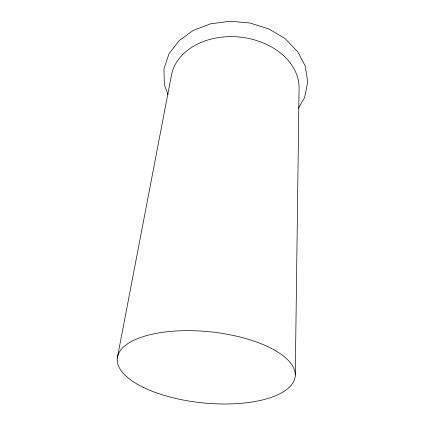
<?xml version="1.0" encoding="UTF-8"?>
<svg xmlns="http://www.w3.org/2000/svg" width="425" height="425" viewBox="0 0 425 425"><rect width="100%" height="100%" fill="white"/><g stroke="black" fill="none" stroke-linecap="round" stroke-linejoin="round"><path stroke-width="0.64" d="M295.274 375.015L299.078 88.065A64.303 48.025 5.8 0 0 238.76 36.98A64.303 48.025 5.8 0 0 171.169 76.601L117.273 358.068M298.414 108.173L304.667 97.447L307.727 82.009L305.219 65.971L297.867 51.924L285.063 38.579L268.988 29.001L249.921 22.987L230.047 21.255L210.518 23.821L193.184 30.43L179.393 40.391L168.975 53.816L163.901 69.132L164.374 84.846L168.103 94.663M143.167 387.287A89.431 35.727 5.8 0 0 292.203 383.998A89.431 35.727 5.8 0 0 183.308 330.708A89.431 35.727 5.8 0 0 143.167 387.287"/></g></svg>
